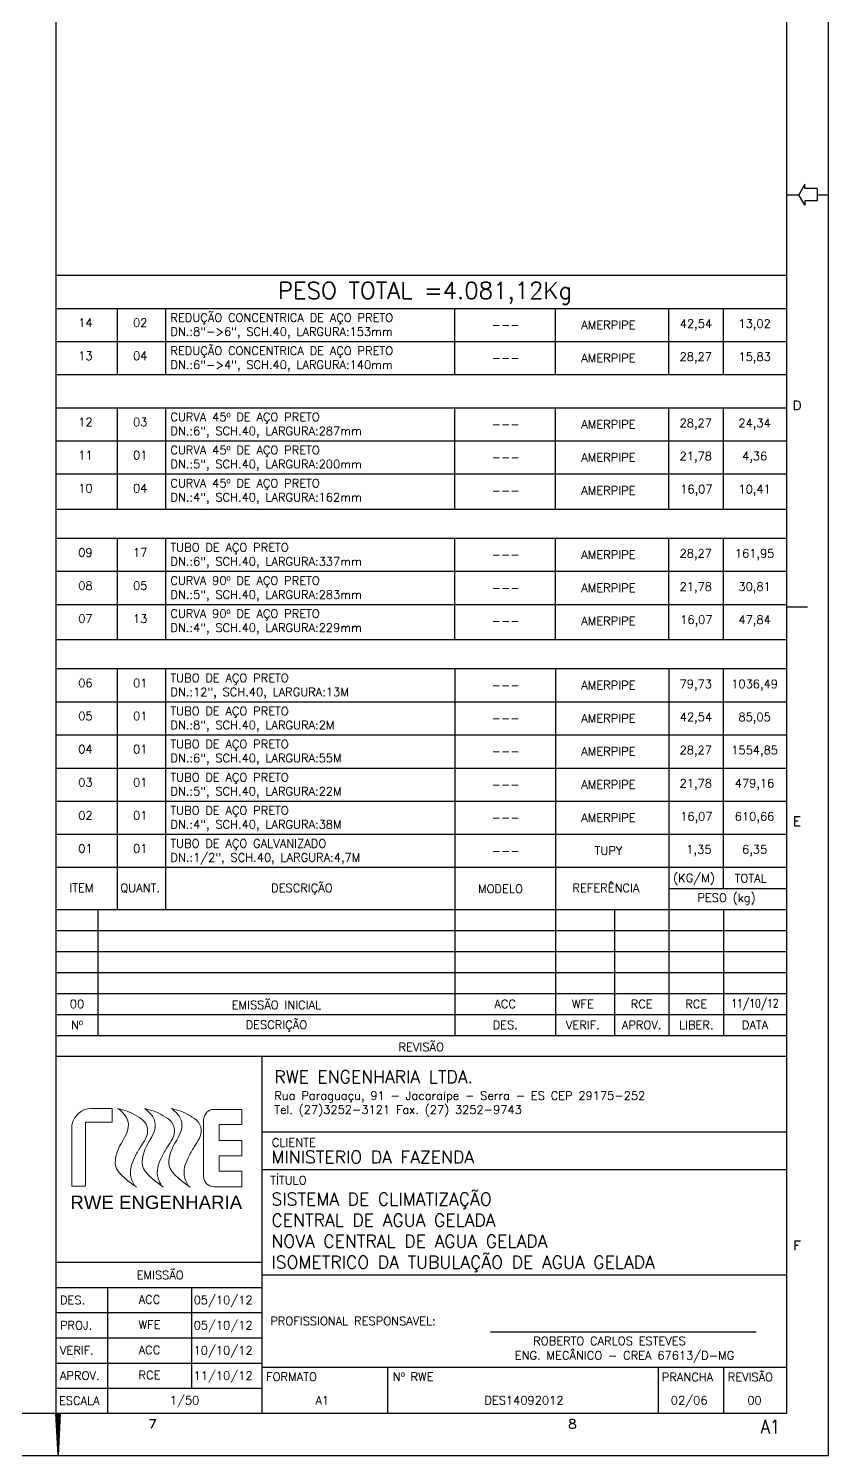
# Model space of a CAD drawing. Header units: millimetres. Extents: x -312439 to 477422, y -331570 to 212570.
# Drawn here: x 370415 to 379942, y 149850 to 166833 of the extents above; entities that cross this region are included whole.
import ezdxf
from ezdxf.enums import TextEntityAlignment as Align

# ---------------------------------------------------------------- set-up
doc = ezdxf.new("R2010")
doc.units = ezdxf.units.MM
doc.layers.add('FORMATO A1', color=1, linetype='Continuous')
doc.styles.add('ROMANS', font='romans.shx', dxfattribs={"height": 187.5})
doc.styles.get("Standard").update_dxf_attribs({"font": 'arial.ttf'})

# ---------------------------------------------------------------- blocks, each defined once
blk = doc.blocks.new('A$C2D342850')
at = {"layer": 'FORMATO A1', "color": 1, "linetype": 'Continuous'}
for p, q in [((84100, -59400), (84100, 0)), ((83533.6, -29142), (83390.3, -29390.1)), ((83533.6, -29242), (83533.6, -29142)), ((83100, -29390), (83390.3, -29390)), ((83533.6, -29638.3), (83390.3, -29390.1)), ((83833.6, -29242), (83533.6, -29242)), ((83533.6, -29538.3), (83533.6, -29638.3)), ((83833.6, -29538.3), (83533.6, -29538.3)), ((83833.6, -29241.8), (83833.6, -29538.3)), ((83833.6, -29390), (84100, -29390)), ((83283.79, -34293.44), (83283.79, -34510)), ((83100, -39200), (83600, -39200)), ((83294.1, -44193.44), (83428.16, -44193.44)), ((83294.1, -44193.44), (83294.1, -44410)), ((83294.1, -44296.56), (83376.6, -44296.56)), ((83294.1, -44410), (83428.16, -44410)), ((83299.27, -54293.44), (83299.27, -54510)), ((83299.27, -54293.44), (83433.33, -54293.44)), ((83299.27, -54396.56), (83381.77, -54396.56)), ((65750, -59400), (65699.5, -58400)), ((65705, -58400), (65705, -58508.91)), ((65714, -58400), (65714, -58687.13)), ((65723, -58400), (65723, -58865.35)), ((65732, -58400), (65732, -59043.56)), ((65741, -58400), (65741, -59221.78)), ((65800.5, -58400), (65750, -59400)), ((65750, -58400), (65750, -59400)), ((65759, -58400), (65759, -59221.78)), ((65768, -58400), (65768, -59043.56)), ((65777, -58400), (65777, -58865.35)), ((65786, -58400), (65786, -58687.13)), ((65795, -58400), (65795, -58508.91)), ((67927.8, -58543.44), (68072.17, -58543.44)), ((68072.17, -58543.44), (67969.05, -58760)), ((0, -59400), (84100, -59400))]:
    blk.add_line(p, q, dxfattribs=at)
at = {"layer": 'FORMATO A1', "color": 2, "linetype": 'Continuous'}
for p, q in [((83100, -1000), (83100, -58400)), ((83100, -43400.56), (83100, -46400.56)), ((83100, -58400), (2500, -58400))]:
    blk.add_line(p, q, dxfattribs=at)
at = {"layer": 'FORMATO A1', "color": 1, "linetype": 'Continuous'}
for points in [[(83283.79, -34293.44), (83355.98, -34293.44), (83386.92, -34303.75), (83407.54, -34324.37), (83417.85, -34345), (83428.17, -34375.94), (83428.17, -34427.5), (83417.85, -34458.44), (83407.54, -34479.06), (83386.92, -34499.69), (83355.98, -34510), (83283.79, -34510)], [(77980.2, -58543.44), (77949.26, -58553.75), (77938.95, -58574.37), (77938.95, -58595), (77949.26, -58615.62), (77969.89, -58625.94), (78011.14, -58636.25), (78042.08, -58646.56), (78062.7, -58667.19), (78073.01, -58687.81), (78073.01, -58718.75), (78062.7, -58739.37), (78052.39, -58749.69), (78021.45, -58760), (77980.2, -58760), (77949.26, -58749.69), (77938.95, -58739.37), (77928.64, -58718.75), (77928.64, -58687.81), (77938.95, -58667.19), (77959.58, -58646.56), (77990.51, -58636.25), (78031.76, -58625.94), (78052.39, -58615.62), (78062.7, -58595), (78062.7, -58574.37), (78052.39, -58553.75), (78021.45, -58543.44), (77980.2, -58543.44)]]:
    blk.add_lwpolyline(points, dxfattribs=at)
at = {"layer": 'FORMATO A1', "color": 1, "linetype": 'Continuous', "style": 'ROMANS', "width": 0.875}
blk.add_text('A1', height=320, dxfattribs=at).set_placement((82943.7, -58714), align=Align.MIDDLE_RIGHT)

msp = doc.modelspace()

# ---------------------------------------------------------------- linework, layer by layer
at = {"layer": 'FORMATO A1', "color": 1, "linetype": 'Continuous'}
for p, q in [((379942.032, 149849.523, 0), (379942.032, 179549.523, 0)), ((370742.032, 163895.997, 0), (379442.032, 163895.997, 0)), ((370742.032, 163501.864, 0), (379442.032, 163501.864, 0)), ((371474.442, 162713.6, 0), (371474.442, 163501.864, 0)), ((372051.779, 162713.6, 0), (372051.779, 163501.864, 0)), ((375492.032, 162713.6, 0), (375492.032, 163501.864, 0)), ((376692.032, 162713.6, 0), (376692.032, 163501.864, 0)), ((378042.032, 162713.6, 0), (378042.032, 163501.864, 0)), ((378692.032, 162713.6, 0), (378692.032, 163501.864, 0)), ((370742.032, 163107.732, 0), (379442.032, 163107.732, 0)), ((370742.032, 162713.6, 0), (379442.032, 162713.6, 0)), ((370742.032, 162319.467, 0), (379442.032, 162319.467, 0)), ((371474.442, 161113.251, 0), (371474.442, 162319.467, 0)), ((372051.779, 161113.251, 0), (372051.779, 162319.467, 0)), ((375492.032, 161113.251, 0), (375492.032, 162319.467, 0)), ((376692.032, 161113.251, 0), (376692.032, 162319.467, 0)), ((378042.032, 161113.251, 0), (378042.032, 162319.467, 0)), ((378692.032, 161113.251, 0), (378692.032, 162319.467, 0)), ((370742.032, 161925.335, 0), (379442.032, 161925.335, 0)), ((370742.032, 161531.202, 0), (379442.032, 161531.202, 0)), ((370742.032, 161113.251, 0), (379442.032, 161113.251, 0)), ((370742.032, 160766.752, 0), (379442.032, 160766.752, 0)), ((371474.442, 159560.536, 0), (371474.442, 160766.752, 0)), ((372051.779, 159560.536, 0), (372051.779, 160766.752, 0)), ((375492.032, 159560.536, 0), (375492.032, 160766.752, 0)), ((376692.032, 159560.536, 0), (376692.032, 160766.752, 0)), ((378042.032, 159560.536, 0), (378042.032, 160766.752, 0)), ((378692.032, 159560.536, 0), (378692.032, 160766.752, 0)), ((370742.032, 160372.62, 0), (379442.032, 160372.62, 0)), ((370742.032, 159978.487, 0), (379442.032, 159978.487, 0)), ((370742.032, 159560.536, 0), (379442.032, 159560.536, 0)), ((370742.032, 159214.037, 0), (379442.032, 159214.037, 0)), ((371474.442, 156349.243, 0), (371474.442, 159214.037, 0)), ((372051.779, 156349.243, 0), (372051.779, 159214.037, 0)), ((375492.032, 159214.037, 0), (375492.032, 154849.243, 0)), ((376692.032, 159214.037, 0), (376692.032, 154849.243, 0)), ((378042.032, 159214.037, 0), (378042.032, 154849.243, 0)), ((378692.032, 156599.243, 0), (378692.032, 159214.037, 0)), ((370742.032, 158819.905, 0), (379442.032, 158819.905, 0)), ((370742.032, 158425.772, 0), (379442.032, 158425.772, 0)), ((370742.032, 158031.64, 0), (379442.032, 158031.64, 0)), ((370742.032, 157637.508, 0), (379442.032, 157637.508, 0)), ((370742.032, 157243.375, 0), (379442.032, 157243.375, 0)), ((379442.032, 156849.243, 0), (370742.032, 156849.243, 0)), ((378042.032, 156599.243, 0), (379442.032, 156599.243, 0)), ((371242.032, 156349.243, 0), (371242.032, 154849.243, 0)), ((377392.032, 156349.243, 0), (377392.032, 154849.243, 0)), ((378692.032, 156349.243, 0), (378692.032, 154849.243, 0)), ((370742.032, 156099.243, 0), (379442.032, 156099.243, 0)), ((370742.032, 155849.243, 0), (379442.032, 155849.243, 0)), ((370742.032, 155599.243, 0), (379442.032, 155599.243, 0)), ((370742.032, 155349.243, 0), (379442.032, 155349.243, 0)), ((370742.032, 155099.243, 0), (379442.032, 155099.243, 0)), ((370742.032, 154849.243, 0), (379442.032, 154849.243, 0)), ((370742.032, 151849.523, 0), (373192.032, 151849.523, 0)), ((371357.238, 151849.523, 0), (371357.238, 150349.523, 0)), ((372354.412, 151849.523, 0), (372354.412, 150649.523, 0)), ((370742.032, 151549.523, 0), (373192.032, 151549.523, 0)), ((375916.289, 151322.881, 0), (379080.342, 151322.881, 0)), ((370742.032, 151249.523, 0), (373192.032, 151249.523, 0)), ((370742.032, 150949.523, 0), (373192.032, 150949.523, 0)), ((377913.91, 150899.523, 0), (377913.91, 150349.523, 0)), ((378692.032, 150899.523, 0), (378692.032, 150349.523, 0)), ((337892.032, 149849.523, 0), (379942.032, 149849.523, 0))]:
    msp.add_line(p, q, dxfattribs=at)
at = {"layer": 'FORMATO A1', "color": 2, "linetype": 'Continuous'}
for p, q in [((370742.032, 179049.523, 0), (370742.032, 150349.523, 0)), ((379442.032, 179049.523, 0), (379442.032, 150349.523, 0)), ((370742.032, 156349.243, 0), (379442.032, 156349.243, 0)), ((379438.432, 154599.243, 0), (370742.032, 154599.243, 0)), ((373192.032, 154599.243, 0), (373192.032, 150349.523, 0)), ((379442.032, 153699.243, 0), (373192.032, 153699.243, 0)), ((379442.032, 153249.243, 0), (373193.832, 153249.243, 0)), ((370742.032, 152149.523, 0), (373192.032, 152149.523, 0)), ((373192.032, 151999.523, 0), (379442.032, 151999.523, 0)), ((373192.032, 150899.523, 0), (379442.032, 150899.523, 0)), ((374692.032, 150899.523, 0), (374692.032, 150349.523, 0)), ((370742.032, 150649.523, 0), (373192.032, 150649.523, 0)), ((379442.032, 150349.523, 0), (339142.032, 150349.523, 0))]:
    msp.add_line(p, q, dxfattribs=at)
at = {"layer": 'FORMATO A1', "color": 140, "linetype": 'ByBlock', "lineweight": 9}
for p, q in [((371411.559, 153980.68, 0), (371164.735, 153980.68, 0)), ((371411.559, 153816.452, 0), (371411.559, 153980.68, 0)), ((372956.162, 153967.846, 0), (372624.584, 153967.846, 0)), ((372956.162, 153789.839, 0), (372956.162, 153967.846, 0)), ((370932.779, 153054.707, 0), (370932.779, 153785.669, 0)), ((371092.7, 153054.707, 0), (371092.7, 153816.452, 0)), ((371092.7, 153816.452, 0), (371411.559, 153816.452, 0)), ((372500.012, 153843.274, 0), (372500.012, 153172.361, 0)), ((372684.602, 153598.965, 0), (372684.602, 153789.839, 0)), ((372684.602, 153789.839, 0), (372956.162, 153789.839, 0)), ((372956.162, 153598.965, 0), (372684.602, 153598.965, 0)), ((372954.016, 153414.525, 0), (372954.016, 153598.965, 0)), ((372684.602, 153234.374, 0), (372684.602, 153414.525, 0)), ((372684.602, 153414.525, 0), (372956.162, 153414.525, 0)), ((372956.162, 153234.374, 0), (372684.602, 153234.374, 0)), ((372956.162, 153047.789, 0), (372956.162, 153234.374, 0)), ((370932.779, 153054.707, 0), (371092.7, 153054.707, 0)), ((372624.584, 153047.789, 0), (372956.162, 153047.789, 0))]:
    msp.add_line(p, q, dxfattribs=at)
for centre, radius, start, end in [((371167.534, 153741.895, 0), 238.801, 90.6715209, 169.4374744), ((372624.584, 153843.274, 0), 124.572, 90, 180), ((372624.584, 153172.361, 0), 124.572, 180, 270)]:
    msp.add_arc(centre, radius, start, end, dxfattribs=at)
at = {"layer": 'FORMATO A1', "color": 11, "linetype": 'ByBlock', "lineweight": 9}
for points in [[(371478.847, 153980.452, 0), (371572.077, 153886.161, 0), (371604.481, 153790.734, 0), (371482.406, 153492.046, 0), (371451.69, 153379.898, 0), (371491.615, 153222.818, 0), (371686.253, 153053.272, 0), (371682.51, 153055.765, 0)], [(371682.51, 153055.765, 0), (371637.471, 153150.595, 0), (371635.65, 153279.735, 0), (371677.519, 153392.506, 0), (371750.333, 153523.465, 0), (371808.584, 153618.047, 0), (371834.069, 153698.078, 0), (371797.904, 153818.713, 0), (371700.431, 153892.918, 0), (371591.354, 153946.253, 0), (371478.847, 153980.452, 0)]]:
    msp.add_spline(points, degree=3, dxfattribs=at)
at = {"layer": 'FORMATO A1', "color": 142, "linetype": 'ByBlock', "lineweight": 9}
for points in [[(371798.626, 153980.452, 0), (371891.856, 153886.161, 0), (371924.26, 153790.734, 0), (371802.185, 153492.046, 0), (371771.469, 153379.898, 0), (371811.394, 153222.818, 0), (372006.032, 153053.272, 0), (372002.289, 153055.765, 0)], [(372002.289, 153055.765, 0), (371957.25, 153150.595, 0), (371955.429, 153279.735, 0), (371997.298, 153392.506, 0), (372070.112, 153523.465, 0), (372128.363, 153618.047, 0), (372153.848, 153698.078, 0), (372117.683, 153818.713, 0), (372020.21, 153892.918, 0), (371911.133, 153946.253, 0), (371798.626, 153980.452, 0)]]:
    msp.add_spline(points, degree=3, dxfattribs=at)
at = {"layer": 'FORMATO A1', "color": 100, "linetype": 'ByBlock', "lineweight": 9}
for points in [[(372117.129, 153980.452, 0), (372210.359, 153886.161, 0), (372242.763, 153790.734, 0), (372120.688, 153492.046, 0), (372089.972, 153379.898, 0), (372129.897, 153222.818, 0), (372324.535, 153053.272, 0), (372320.792, 153055.765, 0)], [(372320.792, 153055.765, 0), (372275.753, 153150.595, 0), (372273.932, 153279.735, 0), (372315.801, 153392.506, 0), (372388.615, 153523.465, 0), (372446.867, 153618.047, 0), (372472.352, 153698.078, 0), (372436.186, 153818.713, 0), (372338.713, 153892.918, 0), (372229.636, 153946.253, 0), (372117.129, 153980.452, 0)]]:
    msp.add_spline(points, degree=3, dxfattribs=at)

# ---------------------------------------------------------------- block references
at = {"layer": 'FORMATO A1', "xscale": 0.5, "yscale": 0.5, "zscale": 0.5}
msp.add_blockref('A$C2D342850', (337892.032, 179549.523, 0), dxfattribs=at)

# ---------------------------------------------------------------- texts
at = {"layer": 'FORMATO A1', "color": 3, "linetype": 'Continuous', "style": 'ROMANS'}
for s, p in [('14', (371092.944, 163331.753)), ('13', (371092.944, 162937.62)), ('12', (371092.944, 162149.356)), ('11', (371092.944, 161755.223)), ('10', (371092.944, 161361.091)), ('09', (371092.944, 160596.641)), ('08', (371092.944, 160202.508)), ('07', (371092.944, 159808.376)), ('06', (371092.944, 159043.926)), ('05', (371092.944, 158649.793)), ('04', (371092.944, 158255.661)), ('03', (371092.944, 157861.528)), ('02', (371092.944, 157467.396)), ('01', (371092.944, 157073.264))]:
    msp.add_text(s, height=100, dxfattribs=at).set_placement(p, align=Align.MIDDLE)
at = {"layer": 'FORMATO A1', "color": 4, "linetype": 'Continuous', "style": 'ROMANS'}
for s, p in [('02', (371745.297, 163331.753)), ('---', (376097.992, 163305.441)), ('AMERPIPE', (377321.356, 163305.441)), ('42,54', (378363.947, 163305.441)), ('13,02', (379062.239, 163305.441)), ('04', (371745.297, 162937.62)), ('---', (376097.992, 162911.309)), ('AMERPIPE', (377321.356, 162911.309)), ('28,27', (378361.566, 162911.309)), ('15,83', (379062.239, 162911.309)), ('03', (371745.297, 162149.356)), ('---', (376097.992, 162123.044)), ('AMERPIPE', (377321.356, 162123.044)), ('28,27', (378361.566, 162123.044)), ('24,34', (379062.239, 162123.044)), ('01', (371745.297, 161755.223)), ('---', (376097.992, 161728.912)), ('AMERPIPE', (377321.356, 161728.912)), ('21,78', (378361.566, 161728.912)), ('4,36', (379062.239, 161728.912)), ('04', (371745.297, 161361.091)), ('AMERPIPE', (377321.356, 161334.779)), ('16,07', (378368.709, 161334.779)), ('10,41', (379062.239, 161334.779)), ('---', (376097.992, 161334.779)), ('17', (371745.297, 160596.641)), ('---', (376097.992, 160570.329)), ('AMERPIPE', (377321.356, 160570.329)), ('28,27', (378361.566, 160570.329)), ('161,95', (379062.239, 160570.329)), ('05', (371745.297, 160202.508)), ('---', (376097.992, 160176.197)), ('AMERPIPE', (377321.356, 160176.197)), ('21,78', (378361.566, 160176.197)), ('30,81', (379062.239, 160176.197)), ('13', (371745.297, 159808.376)), ('AMERPIPE', (377321.356, 159782.064)), ('16,07', (378368.709, 159782.064)), ('47,84', (379062.239, 159782.064)), ('---', (376097.992, 159782.064)), ('01', (371745.297, 159043.926)), ('---', (376097.992, 159017.614)), ('AMERPIPE', (377321.356, 159017.614)), ('79,73', (378361.566, 159017.614)), ('1036,49', (379062.239, 159017.614)), ('01', (371745.297, 158649.793)), ('AMERPIPE', (377321.356, 158623.482)), ('42,54', (378363.947, 158623.482)), ('85,05', (379062.239, 158623.482)), ('---', (376097.992, 158623.482)), ('01', (371745.297, 158255.661)), ('28,27', (378361.566, 158229.349)), ('1554,85', (379062.239, 158229.349)), ('---', (376097.992, 158229.349)), ('AMERPIPE', (377321.356, 158229.349)), ('01', (371745.297, 157861.528)), ('---', (376097.992, 157835.217)), ('AMERPIPE', (377321.356, 157835.217)), ('21,78', (378361.566, 157835.217)), ('479,16', (379062.239, 157835.217)), ('01', (371745.297, 157467.396)), ('---', (376097.992, 157441.085)), ('AMERPIPE', (377321.356, 157441.085)), ('16,07', (378368.709, 157441.085)), ('610,66', (379062.239, 157441.085)), ('01', (371745.297, 157073.264)), ('TUPY', (377321.356, 157046.952)), ('1,35', (378398.789, 157046.952)), ('6,35', (379062.239, 157046.952)), ('---', (376097.992, 157046.952)), ('00', (370992.028, 155224.241, 0)), ('EMISSÃO INICIAL', (373367.032, 155224.243, 0)), ('ACC', (376092.032, 155224.243, 0)), ('WFE', (377017.028, 155224.241, 0)), ('RCE', (377717.028, 155224.241, 0)), ('RCE', (378367.028, 155224.241, 0))]:
    msp.add_text(s, height=100, dxfattribs=at).set_placement(p, align=Align.MIDDLE)
at = {"layer": 'FORMATO A1', "color": 1, "linetype": 'Continuous', "style": 'ROMANS'}
for s, p in [('(KG/M)', (378091.785, 156722.691, 0)), ('TOTAL', (378825.128, 156719.791, 0)), ('ITEM', (370901.514, 156605.291, 0)), ('QUANT.', (371507.961, 156604.591, 0)), ('DESCRIÇÃO', (373303.878, 156604.691, 0)), ('MODELO', (375767.478, 156594.841, 0)), ('REFERÊNCIA', (376893.178, 156603.541, 0)), ('PESO (kg)', (378380.206, 156487.431, 0)), ('CLIENTE', (373313.328, 153574.241, 0)), ('TÍTULO', (373293.828, 153124.241, 0)), ('DES.', (370789.553, 151699.521, 0)), ('05/10/12', (372381.042, 151699.523, 0)), ('PROFISSIONAL RESPONSAVEL:', (373293.828, 151449.876, 0)), ('PROJ.', (370789.553, 151399.521, 0)), ('05/10/12', (372381.042, 151399.523, 0)), ('10/10/12', (372381.042, 151099.523, 0)), ('ROBERTO CARLOS ESTEVES', (376425.445, 151213.178, 0)), ('VERIF.', (370789.553, 151099.521, 0)), ('ENG. MECÂNICO - CREA 67613/D-MG', (376206.153, 151039.692, 0)), ('APROV.', (370789.553, 150799.521, 0)), ('11/10/12', (372381.042, 150799.523, 0)), ('FORMATO', (373244.576, 150787.021, 0)), ('Nº RWE', (374753.878, 150787.021, 0)), ('PRANCHA', (377956.572, 150782.121, 0)), ('REVISÃO', (378742.028, 150782.121, 0)), ('ESCALA', (370777.078, 150502.071, 0))]:
    msp.add_text(s, height=100, dxfattribs=at).set_placement(p, align=Align.MIDDLE_LEFT)
at = {"layer": 'FORMATO A1', "color": 4, "linetype": 'Continuous', "style": 'ROMANS', "width": 0.8}
msp.add_text('11/10/12', height=100, dxfattribs=at).set_placement((379067.032, 155224.243, 0), align=Align.MIDDLE)
at = {"layer": 'FORMATO A1', "color": 1, "linetype": 'Continuous', "style": 'ROMANS'}
for s, p in [('Nº', (370992.028, 154974.241, 0)), ('DESCRIÇÃO', (373367.032, 154974.243, 0)), ('DES.', (376092.032, 154974.243, 0)), ('VERIF.', (377017.028, 154974.241, 0)), ('APROV.', (377717.028, 154974.241, 0)), ('LIBER.', (378367.028, 154974.241, 0)), ('DATA', (379067.032, 154974.243, 0)), ('REVISÃO', (375092.032, 154724.243, 0)), ('EMISSÃO', (371982.638, 152010.221, 0))]:
    msp.add_text(s, height=100, dxfattribs=at).set_placement(p, align=Align.MIDDLE)
at = {"layer": 'FORMATO A1', "color": 140, "linetype": 'ByBlock', "lineweight": 9}
msp.add_text('RWE ENGENHARIA', height=158.76, dxfattribs=at).set_placement((371936.602, 152862.392, 0), align=Align.MIDDLE)
at = {"layer": 'FORMATO A1', "color": 1, "linetype": 'Continuous', "style": 'ROMANS'}
for s, p in [('ACC', (371855.825, 151655.686, 0)), ('WFE', (371855.825, 151355.686, 0)), ('ACC', (371855.825, 151055.686, 0)), ('RCE', (371855.825, 150755.686, 0)), ('1/50', (372273.749, 150455.686, 0)), ('A1', (373914.662, 150455.686, 0)), ('DES14092012', (376314.916, 150455.686, 0)), ('02/06', (378282.676, 150455.686, 0)), ('00', (379060.798, 150455.686, 0))]:
    msp.add_text(s, height=100, dxfattribs=at).set_placement(p, align=Align.CENTER)
at = {"layer": 'FORMATO A1', "color": 4, "linetype": 'Continuous', "width": 4907.59334, "attachment_point": 1, "style": 'ROMANS'}
for s, insert, char_height in [('{\\C3;PESO TOTAL =4.081,12Kg}', (373384.306, 163815.617), 200), ('REDUÇÃO CONCENTRICA DE AÇO PRETO\\PDN.:8"->6", SCH.40, LARGURA:153mm', (372104.49, 163441.912), 100), ('REDUÇÃO CONCENTRICA DE AÇO PRETO\\PDN.:6"->4", SCH.40, LARGURA:140mm', (372104.49, 163047.78), 100), ('CURVA 45º DE AÇO PRETO\\PDN.:6", SCH.40, LARGURA:287mm', (372104.49, 162259.515), 100), ('CURVA 45º DE AÇO PRETO\\PDN.:5", SCH.40, LARGURA:200mm', (372104.49, 161865.383), 100), ('CURVA 45º DE AÇO PRETO\\PDN.:4", SCH.40, LARGURA:162mm', (372104.49, 161471.25), 100), ('TUBO DE AÇO PRETO\\PDN.:6", SCH.40, LARGURA:337mm', (372104.49, 160706.8), 100), ('CURVA 90º DE AÇO PRETO\\PDN.:5", SCH.40, LARGURA:283mm', (372104.49, 160312.668), 100), ('CURVA 90º DE AÇO PRETO\\PDN.:4", SCH.40, LARGURA:229mm', (372104.49, 159918.535), 100), ('TUBO DE AÇO PRETO\\PDN.:12", SCH.40, LARGURA:13M', (372104.49, 159154.085), 100), ('TUBO DE AÇO PRETO\\PDN.:8", SCH.40, LARGURA:2M', (372104.49, 158759.953), 100), ('TUBO DE AÇO PRETO\\PDN.:6", SCH.40, LARGURA:55M', (372104.49, 158365.82), 100), ('TUBO DE AÇO PRETO\\PDN.:5", SCH.40, LARGURA:22M', (372104.49, 157971.688), 100), ('TUBO DE AÇO PRETO\\PDN.:4", SCH.40, LARGURA:38M', (372104.49, 157577.556), 100), ('TUBO DE AÇO GALVANIZADO\\PDN.:1/2", SCH.40, LARGURA:4,7M', (372104.49, 157183.423), 100)]:
    msp.add_mtext(s, dxfattribs=dict(at, insert=insert, char_height=char_height))
at = {"layer": 'FORMATO A1', "color": 1, "linetype": 'Continuous', "insert": (373192.032, 154157.104, 0), "char_height": 150, "width": 6250, "attachment_point": 4, "style": 'ROMANS'}
msp.add_mtext('\\pxl1;RWE ENGENHARIA LTDA.\\P{\\H0.66667x;Rua Paraguaçu, 91 - Jacaraípe - Serra - ES CEP 29175-252\\PTel. (27)3252-3121 Fax. (27) 3252-9743}', dxfattribs=at)
at = {"layer": 'FORMATO A1', "color": 4, "char_height": 150, "width": 6250, "attachment_point": 1, "style": 'ROMANS'}
for s, insert in [('\\pxl1;MINISTERIO DA FAZENDA', (373158.565, 153477.06, 0)), ('\\pxl1;SISTEMA DE CLIMATIZAÇÃO\\PCENTRAL DE AGUA GELADA\\PNOVA CENTRAL DE AGUA GELADA\\PISOMETRICO DA TUBULAÇÃO DE AGUA GELADA', (373158.565, 152975.005, 0))]:
    msp.add_mtext(s, dxfattribs=dict(at, insert=insert))

doc.saveas('drawing.dxf')
